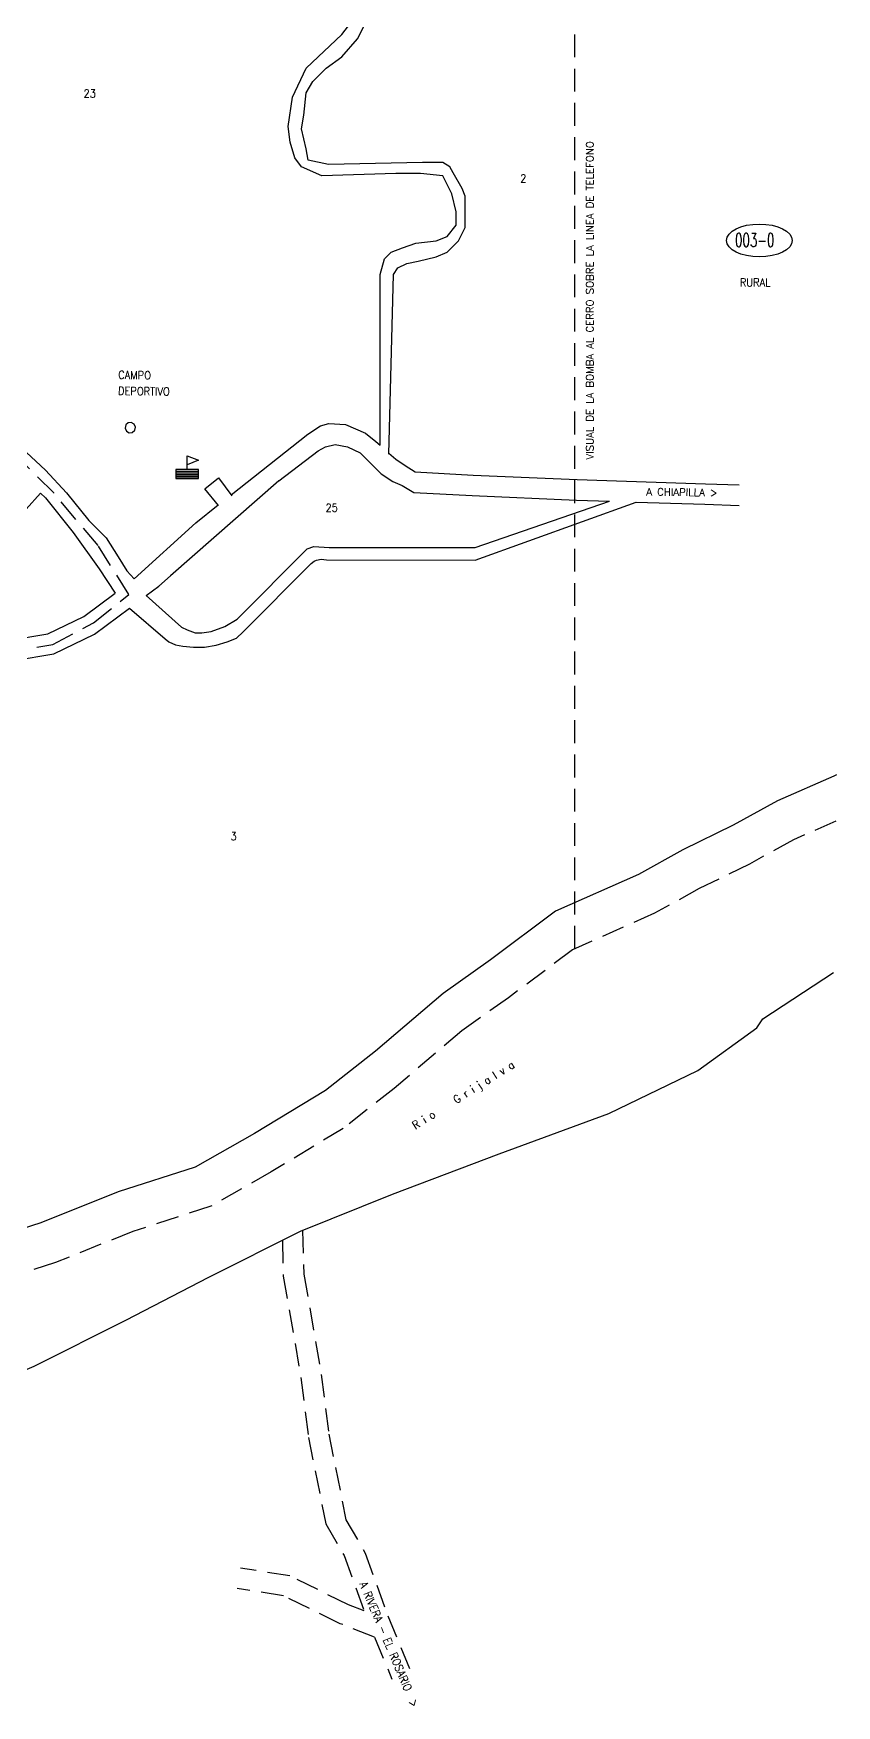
# Model space of a CAD drawing. Extents: x 518814 to 522207, y 1829203 to 1831578.
# Drawn here: x 521503 to 522207, y 1829203 to 1830666 of the extents above; entities that cross this region are included whole.
import ezdxf

# ---------------------------------------------------------------- set-up
doc = ezdxf.new("R2010")
doc.units = 0
doc.header["$LTSCALE"] = 80
doc.header["$MEASUREMENT"] = 0
doc.linetypes.add('HIDDEN', pattern=[0.375, 0.25, -0.125])
doc.layers.get('0').update_dxf_attribs({"linetype": 'CONTINUOUS'})
for name, color, linetype in [('4', 9, 'CONTINUOUS'), ('6', 10, 'HIDDEN'), ('9', 5, 'CONTINUOUS'), ('A', 3, 'CONTINUOUS'), ('C', 1, 'CONTINUOUS'), ('D', 6, 'CONTINUOUS'), ('F', 15, 'CONTINUOUS')]:
    doc.layers.add(name, color=color, linetype=linetype)
doc.styles.add('ROMANS', font='romans', dxfattribs={"height": 7})

# ---------------------------------------------------------------- blocks, each defined once
blk = doc.blocks.new('ESC')
for p, q in [((0, -2), (0, 10)), ((0, 10), (10, 6)), ((10, 6), (0, 2)), ((-10, -3.5), (10, -3.5)), ((-10, -5), (10, -5)), ((-10, -6.5), (10, -6.5)), ((-10, -8), (10, -8)), ((-10, -9.5), (10, -9.5))]:
    blk.add_line(p, q)
blk.add_lwpolyline([(-10, -2), (-10, -10), (10, -10), (10, -2)], close=True)
blk = doc.blocks.new('ELL')
blk.add_circle((0, 0), 1)

msp = doc.modelspace()

# ---------------------------------------------------------------- linework, layer by layer
at = {"layer": '4', "linetype": 'HIDDEN'}
for p, q in [((521521.148208, 1830263.649257), (521496.558303, 1830288.257234)), ((521560.016121, 1830217.608525), (521521.148208, 1830263.649257)), ((521586.985694, 1830174.743015), (521560.016121, 1830217.608525)), ((521555.995379, 1830150.108718), (521586.985694, 1830174.743015)), ((521520.28794, 1830131.048225), (521555.995379, 1830150.108718)), ((521476.749256, 1830124.001626), (521520.28794, 1830131.048225))]:
    msp.add_line(p, q, dxfattribs=at)
at = {"layer": '4', "color": 9, "linetype": 'HIDDEN'}
msp.add_lwpolyline([(521977.404426, 1829864.827795), (521977.404426, 1830733.693809), (521424.59756, 1831013.574047)], dxfattribs=at)
at = {"layer": '4', "linetype": 'HIDDEN'}
msp.add_lwpolyline([(522206.036266, 1829976.450205), (522169.037726, 1829960.261746), (522130.389025, 1829938.952659), (522086.302016, 1829917.451012), (522047.25207, 1829895.920698), (521975.361314, 1829863.918297), (521919.465375, 1829822.064475), (521878.400017, 1829792.981776), (521819.281514, 1829742.743609), (521774.609901, 1829707.586529), (521711.69591, 1829669.702884), (521658.685256, 1829639.578123), (521590.325574, 1829617.49785), (521522.800075, 1829590.441291), (521473.031625, 1829574.53392)], dxfattribs=at)
at = {"layer": '6', "linetype": 'HIDDEN'}
for points in [[(521739.144332, 1829618.509545), (521740.150124, 1829580.32019), (521755.470643, 1829492.306614), (521762.055935, 1829440.319073), (521777.046992, 1829365.235154)], [(521721.366229, 1829609.847244), (521722.191022, 1829578.530295), (521737.665761, 1829489.630759), (521744.279038, 1829437.422283), (521759.395377, 1829361.71088)], [(521759.395377, 1829361.71088), (521775.420614, 1829334.087131), (521793.031109, 1829285.55409)], [(521777.046992, 1829365.235154), (521793.876402, 1829336.2252), (521813.811856, 1829281.284766), (521836.078289, 1829227.163459)], [(521793.031109, 1829285.55409), (521779.195488, 1829290.895924), (521728.029685, 1829316.127987), (521684.695759, 1829323.077497)], [(521802.164929, 1829262.732564), (521771.958747, 1829274.394954), (521722.501221, 1829298.784593), (521681.845499, 1829305.304596)], [(521802.164929, 1829262.732564), (521817.350147, 1829225.823021)]]:
    msp.add_lwpolyline(points, dxfattribs=at)
at = {"layer": '9'}
for points in [[(522206.652944, 1830017.178017), (522204.304267, 1830015.899798), (522154.996338, 1829994.325449), (522116.130249, 1829972.896505), (522072.04324, 1829951.394858), (522033.17715, 1829929.965913), (521960.520486, 1829897.622566), (521903.671986, 1829855.055485), (521862.30449, 1829825.758809), (521802.954583, 1829775.323998), (521759.049329, 1829740.770052), (521696.907207, 1829703.351188), (521645.097871, 1829673.909109), (521577.516723, 1829652.080303), (521510.008277, 1829625.030577), (521460.649969, 1829609.254299)], [(521420.859596, 1829464.520238), (521503.921748, 1829499.61945), (521584.300738, 1829539.90323), (521656.8847, 1829577.467498), (521737.26369, 1829617.751279), (521817.751733, 1829650.203679), (521911.255724, 1829685.448296), (522007.370176, 1829720.729263), (522085.175057, 1829758.366232), (522136.875339, 1829795.639691), (522141.987206, 1829803.543773), (522204.031688, 1829844.059913)]]:
    msp.add_lwpolyline(points, dxfattribs=at)
at = {"layer": 'F', "color": 15, "linetype": 'CONTINUOUS'}
for p, q in [((521773.4941, 1830664.833249), (521787.236277, 1830682.513663)), ((521787.236277, 1830660.904268), (521797.052119, 1830680.549173)), ((521742.083408, 1830635.365892), (521773.4941, 1830664.833249)), ((521773.4941, 1830645.188345), (521787.236277, 1830660.904268)), ((521759.751922, 1830635.365892), (521773.4941, 1830645.188345)), ((521730.304398, 1830609.827517), (521742.083408, 1830635.365892)), ((521747.972912, 1830623.57895), (521759.751922, 1830635.365892)), ((521740.120239, 1830594.111593), (521742.083408, 1830613.756498)), ((521742.083408, 1830613.756498), (521747.972912, 1830623.57895)), ((521726.378061, 1830584.289141), (521730.304398, 1830609.827517)), ((521728.34123, 1830570.537708), (521726.378061, 1830584.289141)), ((521738.157071, 1830582.32465), (521740.120239, 1830594.111593)), ((521732.267566, 1830556.786275), (521728.34123, 1830570.537708)), ((521742.083408, 1830564.644236), (521738.157071, 1830582.32465)), ((521738.157071, 1830548.928313), (521732.267566, 1830556.786275)), ((521744.046576, 1830554.821784), (521742.083408, 1830564.644236)), ((521761.71509, 1830550.892803), (521744.046576, 1830554.821784)), ((521755.825585, 1830541.070351), (521738.157071, 1830548.928313)), ((521820.610138, 1830543.034841), (521755.825585, 1830541.070351)), ((521844.168157, 1830552.857294), (521761.71509, 1830550.892803)), ((521842.204989, 1830543.034841), (521820.610138, 1830543.034841)), ((521861.836671, 1830541.070351), (521842.204989, 1830543.034841)), ((521861.836671, 1830552.857294), (521844.168157, 1830552.857294)), ((521869.689344, 1830525.354427), (521861.836671, 1830541.070351)), ((521873.615681, 1830509.638504), (521869.689344, 1830525.354427)), ((521881.468354, 1830511.602994), (521881.468354, 1830523.389937)), ((521881.468354, 1830495.887071), (521881.468354, 1830511.602994)), ((521865.763008, 1830488.029109), (521873.615681, 1830497.851561)), ((521873.615681, 1830497.851561), (521873.615681, 1830509.638504)), ((521875.578849, 1830484.100128), (521881.468354, 1830495.887071)), ((521826.499643, 1830478.206657), (521838.278652, 1830482.135638)), ((521838.278652, 1830482.135638), (521855.947166, 1830484.100128)), ((521855.947166, 1830484.100128), (521865.763008, 1830488.029109)), ((521865.763008, 1830474.277676), (521875.578849, 1830484.100128)), ((521806.86796, 1830454.632771), (521810.794297, 1830468.384204)), ((521810.794297, 1830468.384204), (521816.683801, 1830474.277676)), ((521816.683801, 1830474.277676), (521826.499643, 1830478.206657)), ((521830.425979, 1830464.455224), (521840.24182, 1830466.419714)), ((521840.24182, 1830466.419714), (521855.947166, 1830470.348695)), ((521855.947166, 1830470.348695), (521865.763008, 1830474.277676)), ((521806.86796, 1830305.518243), (521806.86796, 1830454.632771)), ((521814.720633, 1830297.473536), (521818.64697, 1830454.632771)), ((521818.64697, 1830454.632771), (521822.573306, 1830460.526243)), ((521822.573306, 1830460.526243), (521830.425979, 1830464.455224)), ((521584.192611, 1830323.098126), (521583.613962, 1830320.34194)), ((521583.613962, 1830320.34194), (521584.765871, 1830317.772018)), ((521586.280793, 1830324.987805), (521584.192611, 1830323.098126)), ((521589.080893, 1830325.289186), (521586.280793, 1830324.987805)), ((521591.523369, 1830323.88715), (521589.080893, 1830325.289186)), ((521592.675278, 1830321.317228), (521591.523369, 1830323.88715)), ((521592.096629, 1830318.561042), (521592.675278, 1830321.317228)), ((521584.765871, 1830317.772018), (521587.208347, 1830316.369982)), ((521587.208347, 1830316.369982), (521590.008447, 1830316.671363)), ((521590.008447, 1830316.671363), (521592.096629, 1830318.561042)), ((521837.771796, 1830281.987495), (521888.299869, 1830279.325336)), ((521888.299869, 1830279.325336), (521979.648869, 1830275.380336)), ((521445.402, 1830191.815354), (521509.545125, 1830263.547472)), ((521836.392469, 1830264.035556), (521887.438869, 1830261.345336)), ((521979.648869, 1830275.380336), (522091.935869, 1830271.724336)), ((522091.935869, 1830271.724336), (522121.367047, 1830270.687371)), ((521887.438869, 1830261.345336), (521978.967869, 1830257.393336)), ((521978.967869, 1830257.393336), (522007.76304, 1830256.455606)), ((522031.189384, 1830255.692714), (522091.325869, 1830253.734336)), ((522091.325869, 1830253.734336), (522121.367047, 1830252.676015)), ((521547.652, 1830155.549), (521575.029619, 1830176.048573)), ((521602.221517, 1830173.92223), (521613.119245, 1830182.081987)), ((521557.021, 1830140.078), (521587.426706, 1830162.844503)), ((521515.877, 1830140.343), (521547.652, 1830155.549)), ((521482.903, 1830134.799), (521515.877, 1830140.343)), ((521521.361, 1830123.013), (521557.021, 1830140.078)), ((521486.608, 1830117.17), (521521.361, 1830123.013))]:
    msp.add_line(p, q, dxfattribs=at)
for points in [[(521881.468354, 1830523.389937), (521878.897423, 1830529.872658), (521871.007004, 1830543.845809), (521867.972228, 1830549.0098), (521861.836671, 1830552.857294)], [(521461.36, 1830322.827), (521474.720051, 1830313.742785), (521492.877871, 1830303.143669), (521514.061994, 1830283.459595), (521532.219814, 1830263.775522), (521551.890786, 1830239.54897), (521567.022302, 1830224.407375), (521577.614364, 1830207.751621), (521585.180122, 1830195.638345), (521591.6626, 1830188.50287)], [(521676.468033, 1830262.00993), (521743.632587, 1830315.134694), (521754.64498, 1830322.480847), (521761.986575, 1830324.317386), (521776.669766, 1830323.399117), (521794.106054, 1830316.052963), (521803.283048, 1830308.70681), (521806.86796, 1830305.518243)], [(521718.168509, 1830274.12149), (521752.809581, 1830300.442387), (521759.233477, 1830304.115464), (521767.492771, 1830305.952002), (521778.505164, 1830304.115464), (521789.517557, 1830298.605849), (521799.612251, 1830288.504888), (521807.871546, 1830280.240466), (521817.966239, 1830273.812581), (521826.225534, 1830270.139505), (521836.392469, 1830264.035556)], [(521814.745674, 1830298.475868), (521820.719337, 1830293.096234), (521828.978632, 1830287.586619), (521837.771796, 1830281.987495)], [(521665.523983, 1830252.794808), (521653.431303, 1830267.31521), (521665.523983, 1830276.995477), (521677.01203, 1830261.265042)], [(521509.545125, 1830263.547472), (521514.061994, 1830259.233044), (521538.272421, 1830228.949854), (521560.969696, 1830197.152505), (521575.029619, 1830176.048573)], [(521718.168509, 1830274.12149), (521623.296365, 1830191.251127)], [(521645.4925, 1830237.509388), (521665.243438, 1830253.131676)], [(521760.136845, 1830205.199414), (521890.100562, 1830204.957324), (522031.189384, 1830255.692714)], [(521890.17686, 1830216.031949), (522007.76304, 1830256.455606)], [(521645.4925, 1830237.509388), (521591.6626, 1830188.50287)], [(521587.426706, 1830162.844503), (521618.644309, 1830135.885371), (521622.023235, 1830133.349491), (521627.936356, 1830130.813612), (521634.271842, 1830129.545672), (521643.56389, 1830128.700379), (521653.278303, 1830128.700379), (521663.415081, 1830130.390965), (521673.129494, 1830133.349491), (521681.154444, 1830136.730664), (521687.067565, 1830142.22507), (521746.62114, 1830201.818241), (521749.155335, 1830203.931474), (521751.267164, 1830204.776768), (521755.490821, 1830205.622061), (521760.136845, 1830205.199414)], [(521602.221517, 1830173.92223), (521633.017562, 1830146.318282), (521638.084741, 1830143.783239), (521645.052111, 1830141.248197), (521650.752686, 1830141.248197), (521658.986851, 1830142.515718), (521671.0214, 1830146.952042), (521681.789153, 1830153.289648), (521743.22869, 1830214.764427), (521748.929266, 1830216.665709), (521762.230608, 1830216.031949), (521890.17686, 1830216.031949)], [(521613.119245, 1830182.081987), (521623.296365, 1830191.251127)]]:
    msp.add_lwpolyline(points, dxfattribs=at)

# ---------------------------------------------------------------- block references
at = {"layer": '4', "color": 9, "xscale": 28.8, "yscale": 14.4, "zscale": 28.8}
msp.add_blockref('ELL', (522139.042801, 1830484.534976), dxfattribs=at)
at = {"layer": 'A', "color": 3, "linetype": 'CONTINUOUS'}
msp.add_blockref('ESC', (521638.039037, 1830286.263213), dxfattribs=at)

# ---------------------------------------------------------------- texts
at = {"layer": '4', "color": 9, "style": 'ROMANS'}
for s, height, width, p in [('003-0', 12, 0.63, (522117.765507, 1830478.852293)), ('RURAL', 7, 0.9, (522121.939443, 1830444.286061))]:
    msp.add_text(s, height=height, dxfattribs=dict(at, width=width)).set_placement(p)
at = {"layer": '9', "color": 5, "linetype": 'CONTINUOUS', "style": 'ROMANS', "width": 0.9}
msp.add_text('R i o    G r i j a l v a', height=7, rotation=32.073785, dxfattribs=at).set_placement((521837.910206, 1829706.571103))
at = {"layer": 'C', "color": 1, "linetype": 'CONTINUOUS', "style": 'ROMANS', "width": 0.9}
for s, p in [('23', (521547.323945, 1830609.643283)), ('2', (521929.63998, 1830535.350072)), ('25', (521759.161787, 1830247.244699)), ('3', (521675.931351, 1829959.844603))]:
    msp.add_text(s, height=7, dxfattribs=at).set_placement(p)
at = {"layer": 'D', "color": 6, "linetype": 'CONTINUOUS', "style": 'ROMANS'}
for s, rotation, p in [('VISUAL DE LA BOMBA AL CERRO SOBRE LA LINEA DE TELEFONO', 90, (521993.925923, 1830292.85011)), ('A CHIAPILLA >', 359.341012, (522040.008255, 1830261.437414))]:
    msp.add_text(s, height=6.5, rotation=rotation, dxfattribs=at).set_placement(p)
at = {"layer": 'D', "color": 6, "linetype": 'CONTINUOUS', "style": 'ROMANS', "width": 0.9}
for s, rotation, p in [('CAMPO ', 359.143785, (521577.65095, 1830363.491156)), ('DEPORTIVO', 359.143785, (521577.441744, 1830349.49272)), ('A RIVERA - EL ROSARIO  >', 292.848995, (521788.708241, 1829309.336278))]:
    msp.add_text(s, height=7, rotation=rotation, dxfattribs=at).set_placement(p)

doc.saveas('drawing.dxf')
